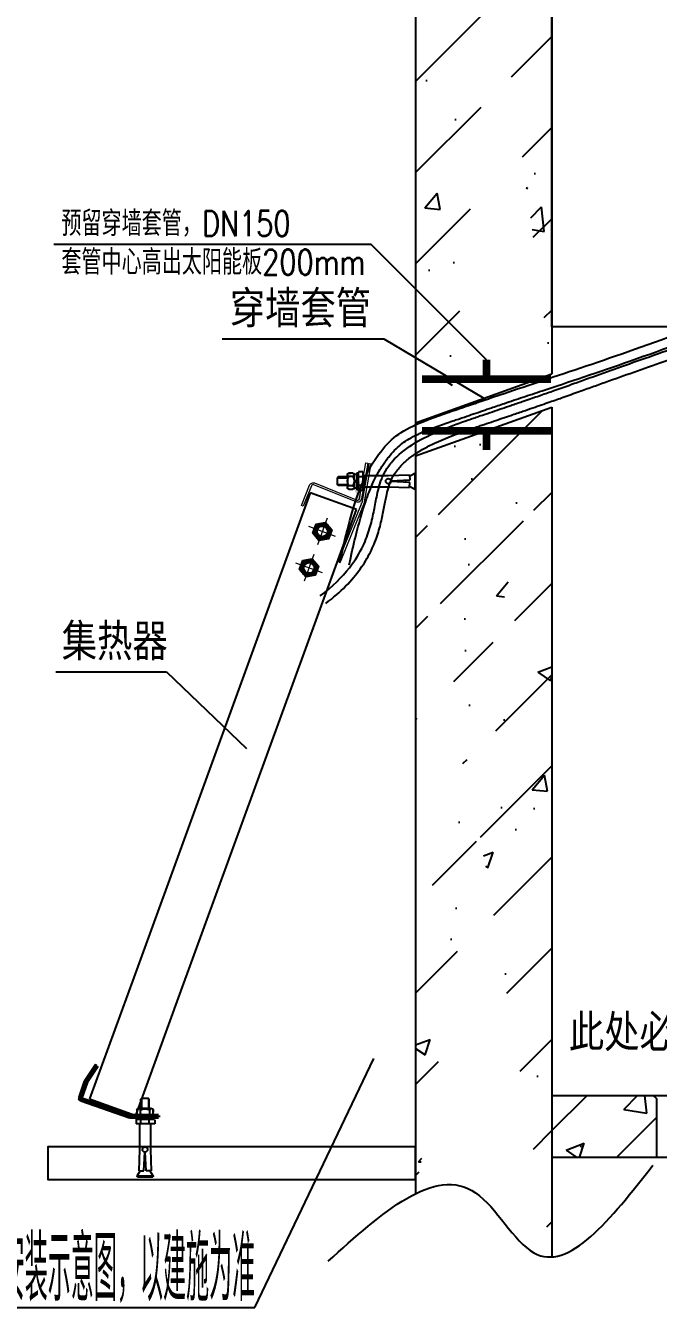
# Model space of a CAD drawing. Extents: x 27938 to 1507990, y 110129 to 923079.
# Drawn here: x 469862 to 478687, y 440699 to 458590 of the extents above; entities that cross this region are included whole.
import ezdxf

# ---------------------------------------------------------------- set-up
doc = ezdxf.new("R2010")
doc.units = 0
doc.header["$LTSCALE"] = 1000
doc.header["$MEASUREMENT"] = 0
for name, pattern in [('ACAD_ISO02W100', [15, 12, -3]), ('CENTER', [50.8, 31.75, -6.35, 6.35, -6.35]), ('DASH', [0.35, 0.25, -0.1])]:
    doc.linetypes.add(name, pattern=pattern)
for name, color, linetype in [('AXIS', 3, 'Continuous'), ('P-J-给水阀件', 3, 'Continuous'), ('P-引出标注', 3, 'Continuous'), ('TWT_TEXT', 7, 'Continuous'), ('太阳能', 252, 'Continuous'), ('实线层', 7, 'Continuous'), ('粗实线', 7, 'Continuous')]:
    doc.layers.add(name, color=color, linetype=linetype)
doc.layers.add('中心线', color=1, linetype='CENTER', lineweight=9)
doc.layers.add('标注层', color=4, linetype='Continuous', lineweight=9)
doc.styles.add('_TCH_DIM_T3', font='SIMPLEX.shx', dxfattribs={"width": 0.494118, "bigfont": 'GBCBIG.shx'})
doc.styles.add('_TWT_DIM', font='', dxfattribs={"width": 0.8, "height": 3.5})
doc.styles.add('HZ', font='txt', dxfattribs={"bigfont": 'hztxt'})
doc.styles.get('_TWT_DIM').set_extended_font_data('FangSong_GB2312')
pattern_1 = [(45, (310991.5, 355869.1), (-636.396, 636.396), []), (50, (310991.5, 355869), (2582.137, -225.908), [270, -2970]), (355, (310991.5, 355869), (-499.505, 2707.892), [216, -2376]), (100.4514, (311206.7, 355850.3), (2082.634, 2481.982), [229.465, -2524.11]), (46.1842, (310991.5, 356589), (3842.07, -595.87), [405, -4455]), (96.6356, (311311.7, 356539.4), (3364.786, 3506.824), [344.2, -3786.17]), (351.1842, (310991.5, 356589), (3364.78, 3506.83), [324, -3564]), (21, (311351.5, 356409), (2148.865, -1449.428), [270, -2970]), (326, (311351.5, 356409), (875.935, 2610.54), [216, -2376]), (71.4514, (311530.6, 356288.3), (3024.8, 1161.11), [229.465, -2524.11]), (37.5, (310991.5, 355869.1), (43.7755, 1198.418), [0, -2347.2, 0, -2412, 0, -2385]), (7.5, (310991.5, 355869.1), (947.05, 1419.882), [0, -1375.2, 0, -2293.2, 0, -909]), (327.5, (310188.7, 355869.1), (1921.7608, -81.1975), [0, -900, 0, -2808, 0, -3726]), (317.5, (309828.7, 355869.1), (2099.47, 360.378), [0, -1170, 0, -1864.8, 0, -2646])]

# ---------------------------------------------------------------- blocks, each defined once
blk = doc.blocks.new('平板集热器')
for p, q in [((0, 1000), (-76, 1000)), ((-76, 1000), (-76, 200)), ((0, 200), (0, 1000)), ((-76, 200), (-76, 0)), ((0, 0), (0, 200)), ((-76, 0), (0, 0)), ((-76, 0), (0, 0))]:
    blk.add_line(p, q)
for points in [[(-51, 957.5), (-38, 965), (-25, 957.5), (-25, 942.5), (-38, 935), (-51, 942.5)], [(-51, 897.4), (-38, 904.9), (-25, 897.4), (-25, 882.4), (-38, 874.9), (-51, 882.4)]]:
    blk.add_lwpolyline(points, close=True)
for centre, radius in [((-38, 950), 12.8), ((-38, 950), 10.8), ((-38, 950), 8.15), ((-38, 889.9), 12.8), ((-38, 889.9), 10.8), ((-38, 889.9), 8.15)]:
    blk.add_circle(centre, radius)
at = {"layer": '中心线'}
for p, q in [((-38, 972), (-38, 928)), ((-16, 950), (-60, 950)), ((-38, 911.9), (-38, 867.9)), ((-16, 889.9), (-60, 889.9))]:
    blk.add_line(p, q, dxfattribs=at)
blk = doc.blocks.new('$VALVE$00000553')
at = {"const_width": 30}
for points in [[(0, 100), (0, 175)], [(0, 100), (-250, 100), (-250, 100)], [(0, 100), (250, 100), (250, 100)], [(-250, -100), (-250, -100), (0, -100)], [(250, -100), (250, -100), (0, -100)], [(0, -175), (0, -100)]]:
    blk.add_lwpolyline(points, dxfattribs=at)
blk = doc.blocks.new('1233')
for p, q in [((-156521.6, -71882.3), (-156526.6, -71882.3)), ((-156526.6, -71882.3), (-156526.6, -71904.3)), ((-156521.6, -71904.3), (-156526.6, -71904.3))]:
    blk.add_line(p, q)
at = {"lineweight": -3}
for p, q in [((-156521.6, -71882.3), (-156526.6, -71882.3)), ((-156526.6, -71888.8), (-156521.6, -71888.8)), ((-156519.6, -71885.8), (-156516.6, -71885.8)), ((-156519.6, -71894.3), (-156516.6, -71892.6)), ((-156519.6, -71895.3), (-156516.6, -71893.6)), ((-156516.6, -71886.8), (-156516.6, -71888.3)), ((-156516.6, -71888.8), (-156516.6, -71886.8)), ((-156516.6, -71886.8), (-156516.6, -71900.8)), ((-156516.6, -71888.3), (-156516.6, -71893.8)), ((-156515.1, -71884.3), (-156510.1, -71884.3)), ((-156515.1, -71888.3), (-156510.1, -71888.3)), ((-156510.1, -71884.3), (-156512.6, -71884.3)), ((-156508.6, -71886.8), (-156508.6, -71900.8)), ((-156496.6, -71889.8), (-156496.6, -71897.8)), ((-156526.6, -71898.8), (-156521.6, -71898.8)), ((-156516.6, -71901.8), (-156519.6, -71901.8)), ((-156516.6, -71900.8), (-156516.6, -71898.8)), ((-156516.6, -71900.8), (-156516.6, -71899.3)), ((-156515.1, -71899.3), (-156510.1, -71899.3)), ((-156510.1, -71903.3), (-156515.1, -71903.3)), ((-156510.1, -71903.3), (-156512.6, -71903.3)), ((-156508.6, -71898.8), (-156497.6, -71898.8))]:
    blk.add_line(p, q, dxfattribs=at)
at = {"linetype": 'ACAD_ISO02W100', "lineweight": -3}
blk.add_line((-156508.6, -71888.8), (-156497.6, -71888.8), dxfattribs=at)
at = {"lineweight": -3}
for centre, radius, start, end in [((-156514.6, -71886.3), 2.06, 194.0362, 255.9638), ((-156505.8, -71893.8), 10.8, 149.4898, 210.5102), ((-156510.6, -71886.3), 2.06, 284.0362, 75.9638), ((-156519.5, -71893.8), 10.8, 329.4898, 30.5102), ((-156514.6, -71901.3), 2.06, 104.0362, 165.9638), ((-156510.6, -71901.3), 2.06, 284.0362, 75.9638)]:
    blk.add_arc(centre, radius, start, end, dxfattribs=at)
at = {"layer": '粗实线', "lineweight": -3}
for p, q in [((-156588.6, -71902.8), (-156588.6, -71884.8)), ((-156587.8, -71884.4), (-156587.8, -71903.3)), ((-156581.6, -71888), (-156587.8, -71884.4)), ((-156581.6, -71886.5), (-156581.7, -71892.5)), ((-156581.6, -71901.2), (-156581.7, -71895.2)), ((-156581.6, -71886.5), (-156581.6, -71888)), ((-156519.6, -71883.8), (-156521.6, -71883.8)), ((-156519.6, -71883.8), (-156519.6, -71903.8)), ((-156516.6, -71886.8), (-156516.6, -71885.8)), ((-156496.6, -71889.8), (-156508.6, -71889.8)), ((-156497.6, -71888.8), (-156496.6, -71889.8)), ((-156581.6, -71899.7), (-156587.8, -71903.3)), ((-156581.6, -71901.2), (-156581.6, -71899.7)), ((-156521.6, -71903.8), (-156519.6, -71903.8)), ((-156516.6, -71900.8), (-156516.6, -71901.8)), ((-156496.6, -71897.8), (-156508.6, -71897.8)), ((-156497.6, -71898.8), (-156496.6, -71897.8))]:
    blk.add_line(p, q, dxfattribs=at)
at = {"layer": '粗实线', "linetype": 'ACAD_ISO02W100', "lineweight": -3}
for p, q in [((-156581.7, -71892.5), (-156559.6, -71893.7)), ((-156581.7, -71895.2), (-156559.6, -71894)), ((-156556.6, -71887.3), (-156581.6, -71886.5)), ((-156526.6, -71887.3), (-156556.6, -71887.3)), ((-156556.6, -71900.3), (-156581.6, -71901.2)), ((-156526.6, -71900.3), (-156556.6, -71900.3))]:
    blk.add_line(p, q, dxfattribs=at)
at = {"layer": '粗实线', "lineweight": 13}
for p, q in [((-156576.8, -71892.7), (-156576.8, -71894.9)), ((-156521.6, -71888.8), (-156526.6, -71888.8)), ((-156521.6, -71882.8), (-156521.6, -71904.8))]:
    blk.add_line(p, q, dxfattribs=at)
at = {"layer": '粗实线', "lineweight": -3}
for centre, radius, start, end in [((-156588.1, -71884.8), 0.5, 60, 180), ((-156556.6, -71893.8), 3, 183.1333, 176.8667), ((-156514.6, -71886.3), 2.06, 104.073, 165.927), ((-156510.6, -71886.3), 2.06, 345.9467, 75.9808), ((-156588.1, -71902.8), 0.5, 180, 300), ((-156514.6, -71901.3), 2.06, 194.073, 255.927), ((-156510.6, -71901.3), 2.06, 284.0192, 14.0533)]:
    blk.add_arc(centre, radius, start, end, dxfattribs=at)
blk = doc.blocks.new('A$C28F57E0F')
at = {"linetype": 'Continuous', "lineweight": 0}
blk.add_lwpolyline([(-812, -53), (-697, 231, -0.414214), (-627, 261), (-36, 22, 0.476976), (0, 43), (88, 542), (115, 537), (27, 38, -0.476976), (-46, -3), (-637, 236, 0.414214), (-672, 221), (-787, -63)], format="xyb", close=True, dxfattribs=at)
blk.add_lwpolyline([(37, -5, 0.052408), (40, 5), (133, 532), (159, 527), (66, 0, -0.052408), (62, -15), (-273, -845), (-298, -835), (37, -5)], format="xyb", dxfattribs=at)
at = {"lineweight": 0}
blk.add_solid([(9, 279), (34, -85), (-108, 251)], dxfattribs=at)
at = {"color": 0, "lineweight": -3, "xscale": -11.88022873441592, "yscale": 11.88022873451415, "zscale": 11.88022873445129}
blk.add_blockref('1233', (-1859528, 854401), dxfattribs=at)

msp = doc.modelspace()

# ---------------------------------------------------------------- hatches: boundary and pattern name
at = {"layer": '实线层', "lineweight": -2}
h = msp.add_hatch(dxfattribs=at)
h.set_pattern_fill('钢筋混凝土', color=256, scale=360)
h.set_pattern_definition(pattern_1)
edge = h.paths.add_edge_path()
edge.add_line((477201, 466868.4), (477201, 453730.4))
edge.add_line((475300.2, 467780.6), (475300.2, 455123.1))
edge.add_line((475300.2, 455123.1), (475300.2, 453047.6))
edge.add_line((475300.2, 453047.6), (477201, 453730.4))
edge.add_line((475300.2, 452583), (475300.2, 445638.8))
edge.add_line((477201, 453265.7), (477201, 441403.2))
edge.add_line((475300.2, 452583), (477201, 453265.7))
edge.add_line((475300.2, 442285.7), (475300.2, 448707.5))
h = msp.add_hatch(dxfattribs=at)
h.set_pattern_fill('钢筋混凝土', color=256, scale=360)
h.set_pattern_definition(pattern_1)
h.paths.add_polyline_path([(478659.6, 443614.6), (478615.3, 443658.5), (477201, 443658.5), (477201, 442793.1), (478659.6, 442793.1)])
h.paths.add_polyline_path([(479163, 443658.5), (479118.7, 443614.6), (479118.7, 442793.1), (490697.5, 442793.1), (490697.5, 443658.5)])

# ---------------------------------------------------------------- linework, layer by layer
at = {"color": 7, "linetype": 'Continuous', "lineweight": 50}
for p, q in [((470696.6, 443860.1), (470846.9, 444082.1)), ((470715.2, 443847.5), (470865.5, 444069.5)), ((470827, 444078.8), (470845.7, 444066.2)), ((470692.9, 443852.8), (470616.1, 443630.7)), ((470714.2, 443845.4), (470637.4, 443623.4)), ((471315.6, 443355.3), (470635.6, 443590.7)), ((471319.4, 443377.8), (470642.9, 443611.9)), ((471715.2, 443355.3), (471315.6, 443355.3)), ((471715.2, 443377.8), (471319.4, 443377.8)), ((471715.2, 443377.8), (471715.2, 443355.3))]:
    msp.add_line(p, q, dxfattribs=at)
at = {"color": 0, "linetype": 'ByBlock', "lineweight": -3, "ltscale": 0.3}
msp.add_lwpolyline([(477201, 443658.5), (490697.5, 443658.5), (490697.5, 442793.1), (477201, 442793.1)], dxfattribs=at)
at = {"color": 7, "linetype": 'Continuous', "lineweight": 50}
for centre, radius, start, end in [((470722.7, 443842.5), 31.5, 145.91271, 160.91271), ((470722.7, 443842.5), 9, 145.91271, 160.91271), ((470645.9, 443620.4), 31.5, 160.91271, 250.91271), ((470645.9, 443620.4), 9, 160.91271, 250.91271)]:
    msp.add_arc(centre, radius, start, end, dxfattribs=at)
at = {"layer": 'AXIS', "color": 0, "lineweight": -3}
for p, q in [((472601.2, 454217), (474860.1, 454217)), ((474860.1, 454217), (476250.6, 453389)), ((473060.7, 440698.9), (474719.5, 444174.2)), ((467314.7, 440698.9), (473060.7, 440698.9))]:
    msp.add_line(p, q, dxfattribs=at)
at = {"layer": 'P-引出标注'}
for p, q in [((474681.6, 455533.9), (470255.3, 455533.9)), ((476289.5, 453925.9), (474681.6, 455533.9))]:
    msp.add_line(p, q, dxfattribs=at)
at = {"layer": '太阳能', "color": 0, "linetype": 'ByBlock', "lineweight": -3, "ltscale": 100}
for p, q in [((475300.2, 467780.6), (475300.2, 442285.7)), ((477201, 466868.4), (477201, 453730.4)), ((475300.2, 455123.1), (475300.2, 453047.6)), ((477201, 453265.7), (477201, 441403.2)), ((470280.8, 449571.4), (471825.7, 449571.4)), ((471825.7, 449571.4), (472943, 448499))]:
    msp.add_line(p, q, dxfattribs=at)
at = {"layer": '太阳能', "color": 0, "linetype": 'DASH', "lineweight": -3, "ltscale": 400}
msp.add_lwpolyline([(477201, 466379.6), (490697.5, 466379.6), (490697.5, 454387.8), (477201, 454387.8)], close=True, dxfattribs=at)
at = {"layer": '太阳能', "color": 3, "linetype": 'ByBlock', "lineweight": -2, "ltscale": 100}
for points, knots in [([(473970.5, 450629.1), (474145.4, 450762.1), (474277.4, 450894), (474459.5, 451126.8), (474520.7, 451229), (474606.9, 451410.7), (474636.5, 451491.1), (474683.7, 451647.7), (474701.4, 451723.8), (474731.7, 451870.8), (474744.4, 451941.7), (474766.8, 452052), (474775.8, 452093.3), (474796.5, 452173.1), (474808.1, 452211.8), (474829.8, 452270.9), (474838.6, 452292.2), (474858.1, 452333.9), (474868.7, 452354.2), (474908.1, 452422.3), (474941.1, 452467.5), (475054.8, 452597.4), (475149, 452673.2), (475358.7, 452807.3), (475474.3, 452865.5), (475712.7, 452969.6), (475835.6, 453015.5), (476000.5, 453073.8), (476045.4, 453089.3), (476114.1, 453113), (476138.7, 453121.4), (476187.3, 453138.1), (476211.3, 453146.3), (476282.4, 453170.6), (476328.6, 453186.4), (476463.8, 453232.5), (476549.2, 453261.5), (476684.5, 453307.5), (476737, 453325.4), (476825.2, 453355.5), (476861.8, 453368), (476932.5, 453392.3), (476966.6, 453404.1), (477065.8, 453438.5), (477127.7, 453460.1), (477304.4, 453522.2), (477410.6, 453560.1), (477548.1, 453609.3), (477580.4, 453620.9), (477678.2, 453655.9), (477744.3, 453679.6), (477878.7, 453727.5), (477947.1, 453751.9), (478155.6, 453826.1), (478299.3, 453877), (478747.2, 454034.9), (479067.8, 454147.1), (479434.7, 454273.8), (479452.7, 454280.1), (479507, 454298.8), (479543.5, 454311.4), (479653.9, 454349.4), (479728.7, 454375.1), (479849.5, 454416.6), (479894.6, 454432), (479978.9, 454460.8), (480018.1, 454474.2), (480136.5, 454514.6), (480217, 454541.8), (480300.2, 454572), (480303.6, 454573.2), (480309, 454575.2), (480311, 454575.9), (480313.4, 454576.8), (480313.8, 454576.9), (480314.3, 454577.1), (480314.5, 454577.2), (480314.7, 454577.3), (480314.7, 454577.2), (480315.3, 454577.5), (480315.8, 454577.6), (480317.1, 454578.1), (480317.9, 454578.4), (480320.4, 454579.2), (480321.9, 454579.8), (480326.6, 454581.3), (480329.6, 454582.3), (480336.1, 454584.4), (480339.4, 454585.5), (480346.5, 454587.8), (480350.3, 454589.1), (480363.8, 454593.7), (480374.7, 454597.5), (480398.9, 454606.8), (480412.3, 454612.2), (480456.1, 454631.5), (480489.7, 454648.4), (480561.2, 454692.1), (480599.1, 454719), (480675, 454785), (480713.1, 454824.2), (480785.6, 454917.8), (480820, 454972.2), (480881.3, 455099.8), (480908.1, 455173), (480949.4, 455342.1), (480963.8, 455438.1), (480972.1, 455602.7), (480972.6, 455661.8), (480970.3, 455760.3)], [0, 0, 0, 0, 168.2877452, 168.2877452, 303.9043315, 303.9043315, 415.9152641, 415.9152641, 527.9261967, 527.9261967, 639.9371293, 639.9371293, 709.957103, 709.957103, 779.9770767, 779.9770767, 820.9794617, 820.9794617, 861.9818467, 861.9818467, 962.04195, 962.04195, 1167.4210451, 1167.4210451, 1372.8001403, 1372.8001403, 1578.1792354, 1578.1792354, 1655.921117, 1655.921117, 1699.8893966, 1699.8893966, 1743.8576763, 1743.8576763, 1831.7942355, 1831.7942355, 2007.6673541, 2007.6673541, 2127.0718623, 2127.0718623, 2217.0820898, 2217.0820898, 2307.0923174, 2307.0923174, 2487.1127725, 2487.1127725, 2847.1536827, 2847.1536827, 2958.5165635, 2958.5165635, 3181.242325, 3181.242325, 3403.9680866, 3403.9680866, 3849.4196097, 3849.4196097, 4740.3226559, 4740.3226559, 4786.1495273, 4786.1495273, 4877.80327, 4877.80327, 5061.1107555, 5061.1107555, 5168.5567994, 5168.5567994, 5260.1776558, 5260.1776558, 5443.4193686, 5443.4193686, 5451.2607076, 5451.2607076, 5455.8272227, 5455.8272227, 5456.7059012, 5456.7059012, 5457.098063, 5457.098063, 5457.2448858, 5457.2448858, 5457.7034881, 5457.7034881, 5458.6206928, 5458.6206928, 5460.4551022, 5460.4551022, 5464.4095485, 5464.4095485, 5468.3639947, 5468.3639947, 5472.318441, 5472.318441, 5481.6763084, 5481.6763084, 5491.0341759, 5491.0341759, 5510.0077533, 5510.0077533, 5528.9813308, 5528.9813308, 5547.9549083, 5547.9549083, 5566.9284857, 5566.9284857, 5585.9020632, 5585.9020632, 5604.8756406, 5604.8756406, 5614.5668819, 5614.5668819, 5614.5668819, 5614.5668819]), ([(474049.5, 450525.2), (474154.6, 450605.1), (474245.6, 450685.2), (474403.6, 450845.2), (474470.5, 450925.1), (474584.3, 451083.7), (474631, 451162.3), (474708.4, 451316.7), (474739.1, 451392.5), (474789, 451539.5), (474808.2, 451610.7), (474840.1, 451747.1), (474852.8, 451812.3), (474876.5, 451935.4), (474887.5, 451993.3), (474908.6, 452086.7), (474918.1, 452124), (474939.8, 452193.7), (474951.9, 452226.1), (474972, 452269.5), (474978.6, 452282.5), (474992.7, 452308.3), (475000.2, 452320.9), (475024.1, 452358.4), (475041.9, 452382.6), (475091.4, 452442.6), (475125.6, 452477.5), (475201.5, 452544.2), (475243.1, 452576), (475332.4, 452636.6), (475380, 452665.5), (475479.9, 452720.3), (475532.1, 452746.3), (475671.8, 452810.8), (475761.7, 452847.2), (475942.6, 452915.5), (476033.6, 452947.2), (476145, 452985.6), (476167.8, 452993.4), (476212.9, 453008.9), (476235.2, 453016.5), (476301.3, 453039.2), (476344.4, 453053.9), (476470.7, 453097), (476551, 453124.2), (476686.4, 453170.3), (476743.2, 453189.6), (476845.3, 453224.4), (476891.2, 453240.1), (477021, 453284.7), (477099.6, 453312), (477239.1, 453360.9), (477300.9, 453382.7), (477436.5, 453430.8), (477508.8, 453456.7), (477611.1, 453493.3), (477641.2, 453504.1), (477732.3, 453536.7), (477793.8, 453558.7), (477981.3, 453625.6), (478110, 453671.4), (478509.5, 453813), (478793.3, 453912.8), (479153.2, 454038.2), (479207.4, 454057), (479372.3, 454114.2), (479485, 454153.2), (479656.5, 454212.3), (479712.9, 454231.7), (479884.2, 454290.5), (480001.3, 454330.6), (480199.4, 454398.2), (480279.4, 454425.4), (480429.7, 454480.4), (481138.8, 454654), (481100.8, 455729)], [0, 0, 0, 0, 96.6998358, 96.6998358, 193.3996717, 193.3996717, 290.0995075, 290.0995075, 386.7993433, 386.7993433, 483.4991791, 483.4991791, 580.199015, 580.199015, 676.8988508, 676.8988508, 748.2443499, 748.2443499, 819.589849, 819.589849, 851.1683359, 851.1683359, 882.7468227, 882.7468227, 945.9037964, 945.9037964, 1043.6173091, 1043.6173091, 1141.3308219, 1141.3308219, 1239.0443346, 1239.0443346, 1336.7578474, 1336.7578474, 1493.4771237, 1493.4771237, 1650.1964, 1650.1964, 1690.8643523, 1690.8643523, 1731.5323045, 1731.5323045, 1812.8682091, 1812.8682091, 1975.5400183, 1975.5400183, 2102.0373651, 2102.0373651, 2213.3587224, 2213.3587224, 2430.641095, 2430.641095, 2624.350793, 2624.350793, 2871.5467528, 2871.5467528, 2975.1174653, 2975.1174653, 3182.2588902, 3182.2588902, 3596.5417401, 3596.5417401, 4425.1074398, 4425.1074398, 4569.9247995, 4569.9247995, 4859.559519, 4859.559519, 4998.7221439, 4998.7221439, 5277.0473938, 5277.0473938, 5457.2446781, 5457.2446781, 5614.5668819, 5614.5668819, 5614.5668819, 5614.5668819])]:
    msp.add_open_spline(points, degree=3, knots=knots, dxfattribs=at)
at = {"layer": '太阳能', "color": 6, "linetype": 'ByBlock', "lineweight": -3, "ltscale": 100}
msp.add_open_spline([(474244.6, 451092.7), (474437.1, 452020.7), (474771.7, 452673.9), (475151.2, 452984.7), (475929.6, 453249.9), (476951, 453602), (478448.5, 454081.4), (480347.7, 454808.9), (480337.3, 455368.7)], degree=3, knots=[0, 0, 0, 0, 820.8705621, 1667.6000615, 2188.4604736, 2974.6402932, 5277.9697906, 6479.4518001, 6479.4518001, 6479.4518001, 6479.4518001], dxfattribs=at)
at = {"layer": '太阳能', "color": 6, "linetype": 'ByBlock', "lineweight": -2, "ltscale": 100}
msp.add_open_spline([(474375.4, 451065.6), (474433.5, 451345.6), (474488.8, 451568.7), (474576, 451866.6), (474609.3, 451966), (474668.5, 452122), (474694.6, 452183), (474745.5, 452289.9), (474770.2, 452335.8), (474810.6, 452404.2), (474826.6, 452429.4), (474849.1, 452463.2), (474855.7, 452472.9), (474869.5, 452492.8), (474876.6, 452502.9), (474890.8, 452522.6), (474897.8, 452532.1), (474918.9, 452560), (474932.7, 452577.6), (474973.9, 452627.4), (475001, 452656.9), (475056.5, 452710.8), (475084.9, 452735.2), (475145.2, 452780.9), (475177.2, 452802.3), (475247, 452843.6), (475284.8, 452863.5), (475343.8, 452891.5), (475361.7, 452899.6), (475398.8, 452915.9), (475418, 452924), (475500.1, 452957.7), (475567.8, 452983), (475706.5, 453032.7), (475777.5, 453057.1), (475869.6, 453088.6), (475892.3, 453096.3), (475937.1, 453111.7), (475959.2, 453119.2), (476024.9, 453141.7), (476067.7, 453156.4), (476194.4, 453199.8), (476276.4, 453227.9), (476418.6, 453276.4), (476479, 453296.9), (476582.1, 453331.8), (476624.3, 453346), (476709.8, 453374.7), (476753, 453389.2), (476884.2, 453433), (476973.7, 453462.8), (477249.1, 453554.6), (477442.2, 453618.9), (478057, 453826.7), (478514.7, 453984.7), (479085.2, 454192.7), (479130.3, 454209.1), (479221.5, 454242.7), (479267.8, 454259.7), (479406.6, 454312), (479500, 454348.5), (479683.8, 454427.7), (479774.2, 454470.3), (479926.7, 454553.8), (479990.5, 454592.9), (480110.6, 454678.1), (480167, 454724.4), (480254.4, 454811.5), (480288, 454850.1), (480348.3, 454932.8), (480374.9, 454976.8), (480419.4, 455070.4), (480437.2, 455120), (480462.2, 455223.9), (480469.3, 455278.3), (480471.1, 455346.6), (480471.1, 455358.9), (480470.9, 455371.2)], degree=3, knots=[0, 0, 0, 0, 250.0608214, 250.0608214, 413.6582295, 413.6582295, 550.4430335, 550.4430335, 687.2278375, 687.2278375, 777.903846, 777.903846, 815.5089383, 815.5089383, 856.2730015, 856.2730015, 897.0370648, 897.0370648, 978.5651913, 978.5651913, 1140.0223861, 1140.0223861, 1301.479581, 1301.479581, 1462.9367759, 1462.9367759, 1624.3939708, 1624.3939708, 1690.743116, 1690.743116, 1757.0922611, 1757.0922611, 1965.771098, 1965.771098, 2174.4499349, 2174.4499349, 2243.5306731, 2243.5306731, 2312.6114112, 2312.6114112, 2450.7728876, 2450.7728876, 2727.0958402, 2727.0958402, 2932.6833202, 2932.6833202, 3073.5002141, 3073.5002141, 3214.3171081, 3214.3171081, 3495.9508959, 3495.9508959, 4059.2184716, 4059.2184716, 5185.753623, 5185.753623, 5281.2859846, 5281.2859846, 5376.8183462, 5376.8183462, 5565.562543, 5565.562543, 5754.3067398, 5754.3067398, 5899.3992032, 5899.3992032, 6044.4916666, 6044.4916666, 6147.6593746, 6147.6593746, 6250.8270826, 6250.8270826, 6353.9947906, 6353.9947906, 6457.1624985, 6457.1624985, 6479.4518001, 6479.4518001, 6479.4518001, 6479.4518001], dxfattribs=at)
at = {"layer": '太阳能', "color": 0, "linetype": 'ByBlock', "lineweight": -3, "ltscale": 100}
msp.add_spline([(474082.2, 441342.4), (476138.5, 442298.6), (476948.9, 441460.1), (478612.2, 442682.3)], degree=3, dxfattribs=at)
at = {"layer": '实线层', "lineweight": -2, "ltscale": 3}
msp.add_lwpolyline([(478615.3, 443658.5), (478659.6, 443614.6), (478659.6, 442793.1)], dxfattribs=at)
at = {"layer": '实线层', "lineweight": -2}
msp.add_lwpolyline([(475300.2, 442938.3), (470172.9, 442938.3), (470172.9, 442481.6), (475300.2, 442481.6)], close=True, dxfattribs=at)
at = {"layer": '标注层', "color": 0, "linetype": 'Continuous', "lineweight": -3}
for p, q in [((475300.2, 453047.6), (477201, 453730.4)), ((475300.2, 452583), (477201, 453265.7))]:
    msp.add_line(p, q, dxfattribs=at)

# ---------------------------------------------------------------- block references
at = {"linetype": 'Continuous', "lineweight": 0}
msp.add_blockref('A$C28F57E0F', (474519.9, 451945.2), dxfattribs=at)
at = {"color": 0, "lineweight": -3, "xscale": -11.88022873441592, "yscale": 11.88022873451415, "zscale": 11.88022873445129, "rotation": 270}
msp.add_blockref('1233', (1325642, 2302831.3), dxfattribs=at)
at = {"layer": 'P-J-给水阀件', "xscale": 3.6, "yscale": 3.6, "zscale": 3.6}
msp.add_blockref('$VALVE$00000553', (476289.5, 453295.9), dxfattribs=at)
at = {"layer": '实线层', "lineweight": -2, "xscale": 9.00017328367521, "yscale": 9.00017328367521, "zscale": 9.00017328367521, "rotation": 339.9999999999999}
msp.add_blockref('平板集热器', (471396.5, 443377.8), dxfattribs=at)

# ---------------------------------------------------------------- texts
at = {"layer": 'P-引出标注', "color": 7, "style": 'HZ', "width": 0.8}
for s, p in [('预留穿墙套管，', (470360.3, 455653.5)), ('DN150', (472320.3, 455653.5)), ('套管中心高出太阳能板', (470360.3, 455113.9)), ('200mm', (473160.3, 455113.9))]:
    msp.add_text(s, height=350, dxfattribs=at).set_placement(p)
at = {"layer": 'TWT_TEXT', "color": 0, "style": '_TCH_DIM_T3', "width": 0.494118}
msp.add_text('集热器安装详见安装示意图，以建施为准', height=903.442, dxfattribs=at).set_placement((467277.9, 440789.6))
at = {"layer": 'TWT_TEXT', "color": 0, "char_height": 451.721, "attachment_point": 1, "style": '_TWT_DIM'}
for s, insert, width in [('{\\fFangSong|b0|i0|c134|p49;穿墙套管}', (472709.5, 454878.7), 3489.128), ('{\\fFangSong|b0|i0|c134|p49;此处必须留有地漏}', (477438.3, 444776.4), 5381.35)]:
    msp.add_mtext(s, dxfattribs=dict(at, insert=insert, width=width))
at = {"layer": '太阳能', "color": 0, "linetype": 'ByBlock', "lineweight": -3, "ltscale": 100, "insert": (470364.8, 450233.2), "char_height": 451.721, "width": 3489.128, "attachment_point": 1, "style": '_TWT_DIM'}
msp.add_mtext('{\\fFangSong|b0|i0|c134|p49;集热器}', dxfattribs=at)

doc.saveas('drawing.dxf')
